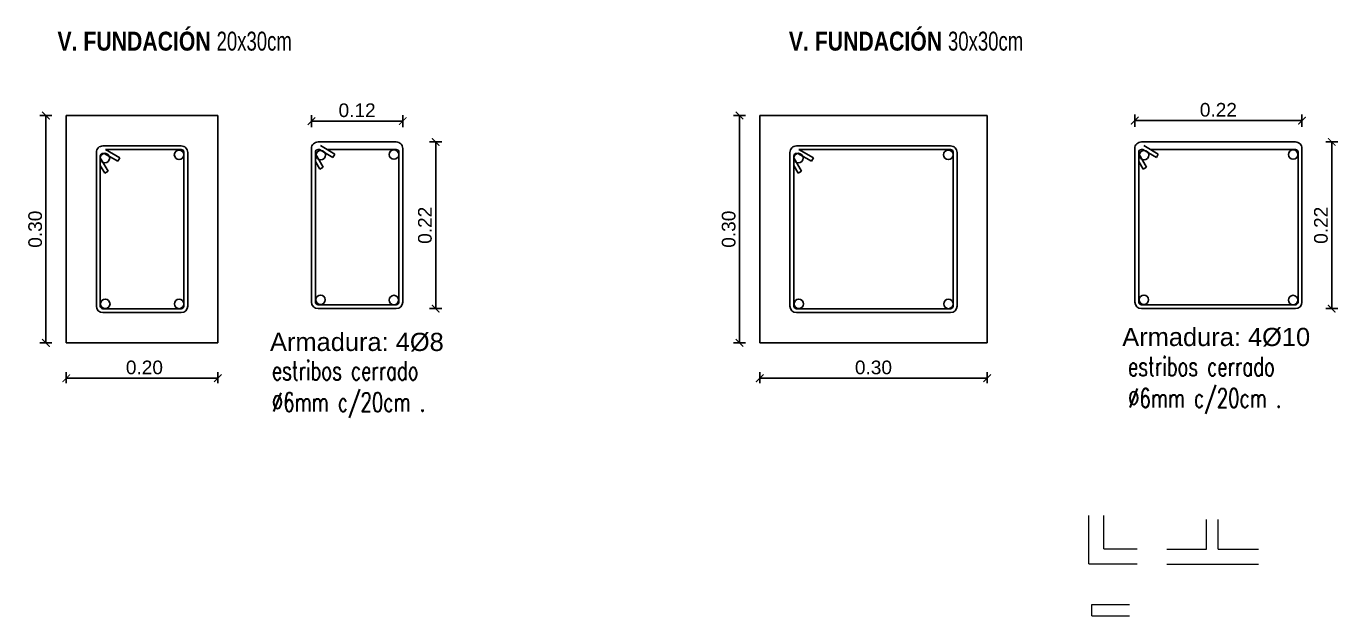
# Model space of a CAD drawing. Header units: millimetres. Extents: x 167 to 343, y -139 to 78.
# Drawn here: x 279.99 to 297.29, y -110.08 to -102.29 of the extents above; entities that cross this region are included whole.
import ezdxf

# ---------------------------------------------------------------- set-up
doc = ezdxf.new("R2010")
doc.units = ezdxf.units.MM
doc.header["$LTSCALE"] = 0.1
doc.header["$MEASUREMENT"] = 0
doc.header["$PDMODE"] = 3
doc.header["$PDSIZE"] = 0.1
doc.layers.get('DEFPOINTS').update_dxf_attribs({"color": 1})
for name, color, linetype in [('00-muros-a', 2, 'Continuous'), ('armadura', 10, 'Continuous'), ('Cotas', 1, 'Continuous')]:
    doc.layers.add(name, color=color, linetype=linetype)
doc.layers.add('CONT_MURO', color=3, linetype='Continuous', lineweight=0)
doc.layers.add('referencias', color=1, linetype='Continuous', lineweight=5)
doc.styles.add('ARIAL', font='arial.ttf', dxfattribs={"height": 0.18})
doc.styles.add('COTAS', font='ROMANS.shx', dxfattribs={"width": 0.7})
doc.dimstyles.new('100', dxfattribs={"dimtxt": 0.2, "dimasz": 0.1, "dimexe": 0.08, "dimexo": 0, "dimgap": 0.05, "dimtad": 1, "dimzin": 1, "dimtxsty": 'ARIAL', "dimblk": 'ARCHTICK', "dimcen": 2.5, "dimadec": 0, "dimazin": 0, "dimtfac": 1, "dimtix": 1, "dimtmove": 0, "dimatfit": 3, "dimfxl": 0.08, "dimfxlon": 1, "dimarcsym": 0})

# ---------------------------------------------------------------- blocks, each defined once
blk = doc.blocks.new('_ARCHTICK')
at = {"color": 0, "linetype": 'ByBlock', "const_width": 0.15}
blk.add_lwpolyline([(-0.5, -0.5), (0.5, 0.5)], dxfattribs=at)
blk = doc.blocks.new('*D340')
at = {"layer": 'Cotas', "color": 0, "lineweight": -2, "transparency": 16777216}
for p, q in [((280.518, -107.007), (280.518, -106.86)), ((282.518, -107.007), (282.518, -106.86)), ((282.518, -106.94), (280.518, -106.94))]:
    blk.add_line(p, q, dxfattribs=at)
at = {"layer": 'DEFPOINTS', "color": 0, "transparency": 16777216}
for p in [(280.518, -106.94), (280.518, -107.007), (282.518, -107.007)]:
    blk.add_point(p, dxfattribs=at)
at = {"layer": 'Cotas', "color": 0, "lineweight": -2, "transparency": 16777216, "xscale": 0.1, "yscale": 0.1, "zscale": 0.1, "rotation": 180}
blk.add_blockref('_ARCHTICK', (280.518, -106.94), dxfattribs=at)
at = {"layer": 'Cotas', "color": 0, "lineweight": -2, "transparency": 16777216, "xscale": 0.1, "yscale": 0.1, "zscale": 0.1}
blk.add_blockref('_ARCHTICK', (282.518, -106.94), dxfattribs=at)
at = {"layer": 'Cotas', "color": 0, "transparency": 16777216, "insert": (281.549, -106.798), "char_height": 0.18, "attachment_point": 5, "style": 'ARIAL'}
blk.add_mtext('0.20', dxfattribs=at)
blk = doc.blocks.new('*D341')
at = {"layer": 'Cotas', "color": 0, "lineweight": -2, "transparency": 16777216}
for p, q in [((280.33, -103.473), (280.17, -103.473)), ((280.25, -103.473), (280.25, -106.473)), ((280.33, -106.473), (280.17, -106.473))]:
    blk.add_line(p, q, dxfattribs=at)
at = {"layer": 'DEFPOINTS', "color": 0, "transparency": 16777216}
for p in [(281.116, -103.473), (280.25, -106.473), (281.116, -106.473)]:
    blk.add_point(p, dxfattribs=at)
at = {"layer": 'Cotas', "color": 0, "lineweight": -2, "transparency": 16777216, "xscale": 0.1, "yscale": 0.1, "zscale": 0.1}
for p, rotation in [((280.25, -103.473), 90), ((280.25, -106.473), 270)]:
    blk.add_blockref('_ARCHTICK', p, dxfattribs=dict(at, rotation=rotation))
at = {"layer": 'Cotas', "color": 0, "transparency": 16777216, "insert": (280.109, -104.973), "char_height": 0.18, "attachment_point": 5, "rotation": 90, "style": 'ARIAL'}
blk.add_mtext('0.30', dxfattribs=at)
blk = doc.blocks.new('*D338')
at = {"layer": 'Cotas', "color": 0, "lineweight": -2, "transparency": 16777216}
for p, q in [((289.664, -107.007), (289.664, -106.86)), ((292.664, -107.007), (292.664, -106.86)), ((292.664, -106.94), (289.664, -106.94))]:
    blk.add_line(p, q, dxfattribs=at)
at = {"layer": 'DEFPOINTS', "color": 0, "transparency": 16777216}
for p in [(289.664, -106.94), (289.664, -107.007), (292.664, -107.007)]:
    blk.add_point(p, dxfattribs=at)
at = {"layer": 'Cotas', "color": 0, "lineweight": -2, "transparency": 16777216, "xscale": 0.1, "yscale": 0.1, "zscale": 0.1, "rotation": 180}
blk.add_blockref('_ARCHTICK', (289.664, -106.94), dxfattribs=at)
at = {"layer": 'Cotas', "color": 0, "lineweight": -2, "transparency": 16777216, "xscale": 0.1, "yscale": 0.1, "zscale": 0.1}
blk.add_blockref('_ARCHTICK', (292.664, -106.94), dxfattribs=at)
at = {"layer": 'Cotas', "color": 0, "transparency": 16777216, "insert": (291.164, -106.798), "char_height": 0.18, "attachment_point": 5, "style": 'ARIAL'}
blk.add_mtext('0.30', dxfattribs=at)
blk = doc.blocks.new('*D339')
at = {"layer": 'Cotas', "color": 0, "lineweight": -2, "transparency": 16777216}
for p, q in [((289.477, -103.473), (289.317, -103.473)), ((289.397, -103.473), (289.397, -106.473)), ((289.477, -106.473), (289.317, -106.473))]:
    blk.add_line(p, q, dxfattribs=at)
at = {"layer": 'DEFPOINTS', "color": 0, "transparency": 16777216}
for p in [(290.262, -103.473), (289.397, -106.473), (290.262, -106.473)]:
    blk.add_point(p, dxfattribs=at)
at = {"layer": 'Cotas', "color": 0, "lineweight": -2, "transparency": 16777216, "xscale": 0.1, "yscale": 0.1, "zscale": 0.1}
for p, rotation in [((289.397, -103.473), 90), ((289.397, -106.473), 270)]:
    blk.add_blockref('_ARCHTICK', p, dxfattribs=dict(at, rotation=rotation))
at = {"layer": 'Cotas', "color": 0, "transparency": 16777216, "insert": (289.255, -104.973), "char_height": 0.18, "attachment_point": 5, "rotation": 90, "style": 'ARIAL'}
blk.add_mtext('0.30', dxfattribs=at)
blk = doc.blocks.new('*D344')
at = {"layer": 'Cotas', "color": 0, "lineweight": -2, "transparency": 16777216}
for p, q in [((294.611, -103.62), (294.611, -103.46)), ((294.611, -103.54), (296.815, -103.54)), ((296.815, -103.62), (296.815, -103.46))]:
    blk.add_line(p, q, dxfattribs=at)
at = {"layer": 'DEFPOINTS', "color": 0, "transparency": 16777216}
for p in [(296.815, -103.54), (294.611, -104.94), (296.815, -104.94)]:
    blk.add_point(p, dxfattribs=at)
at = {"layer": 'Cotas', "color": 0, "lineweight": -2, "transparency": 16777216, "xscale": 0.1, "yscale": 0.1, "zscale": 0.1, "rotation": 180}
blk.add_blockref('_ARCHTICK', (294.611, -103.54), dxfattribs=at)
at = {"layer": 'Cotas', "color": 0, "lineweight": -2, "transparency": 16777216, "xscale": 0.1, "yscale": 0.1, "zscale": 0.1}
blk.add_blockref('_ARCHTICK', (296.815, -103.54), dxfattribs=at)
at = {"layer": 'Cotas', "color": 0, "transparency": 16777216, "insert": (295.713, -103.398), "char_height": 0.18, "attachment_point": 5, "style": 'ARIAL'}
blk.add_mtext('0.22', dxfattribs=at)
blk = doc.blocks.new('*D345')
at = {"layer": 'Cotas', "color": 0, "lineweight": -2, "transparency": 16777216}
for p, q in [((297.128, -103.821), (297.288, -103.821)), ((297.208, -103.821), (297.208, -106.021)), ((297.128, -106.021), (297.288, -106.021))]:
    blk.add_line(p, q, dxfattribs=at)
at = {"layer": 'DEFPOINTS', "color": 0, "transparency": 16777216}
for p in [(296.569, -103.821), (296.569, -106.021), (297.208, -106.021)]:
    blk.add_point(p, dxfattribs=at)
at = {"layer": 'Cotas', "color": 0, "lineweight": -2, "transparency": 16777216, "xscale": 0.1, "yscale": 0.1, "zscale": 0.1}
for p, rotation in [((297.208, -103.821), 90), ((297.208, -106.021), 270)]:
    blk.add_blockref('_ARCHTICK', p, dxfattribs=dict(at, rotation=rotation))
at = {"layer": 'Cotas', "color": 0, "transparency": 16777216, "insert": (297.066, -104.921), "char_height": 0.18, "attachment_point": 5, "rotation": 90, "style": 'ARIAL'}
blk.add_mtext('0.22', dxfattribs=at)
blk = doc.blocks.new('*D346')
at = {"layer": 'Cotas', "color": 0, "lineweight": -2, "transparency": 16777216}
for p, q in [((283.752, -103.626), (283.752, -103.466)), ((283.752, -103.546), (284.956, -103.546)), ((284.956, -103.626), (284.956, -103.466))]:
    blk.add_line(p, q, dxfattribs=at)
at = {"layer": 'DEFPOINTS', "color": 0, "transparency": 16777216}
for p in [(284.956, -103.546), (283.752, -104.301), (284.956, -104.301)]:
    blk.add_point(p, dxfattribs=at)
at = {"layer": 'Cotas', "color": 0, "lineweight": -2, "transparency": 16777216, "xscale": 0.1, "yscale": 0.1, "zscale": 0.1, "rotation": 180}
blk.add_blockref('_ARCHTICK', (283.752, -103.546), dxfattribs=at)
at = {"layer": 'Cotas', "color": 0, "lineweight": -2, "transparency": 16777216, "xscale": 0.1, "yscale": 0.1, "zscale": 0.1}
blk.add_blockref('_ARCHTICK', (284.956, -103.546), dxfattribs=at)
at = {"layer": 'Cotas', "color": 0, "transparency": 16777216, "insert": (284.354, -103.404), "char_height": 0.18, "attachment_point": 5, "style": 'ARIAL'}
blk.add_mtext('0.12', dxfattribs=at)
blk = doc.blocks.new('*D347')
at = {"layer": 'Cotas', "color": 0, "lineweight": -2, "transparency": 16777216}
for p, q in [((285.311, -103.821), (285.471, -103.821)), ((285.391, -103.821), (285.391, -106.021)), ((285.311, -106.021), (285.471, -106.021))]:
    blk.add_line(p, q, dxfattribs=at)
at = {"layer": 'DEFPOINTS', "color": 0, "transparency": 16777216}
for p in [(284.489, -103.821), (284.489, -106.021), (285.391, -106.021)]:
    blk.add_point(p, dxfattribs=at)
at = {"layer": 'Cotas', "color": 0, "lineweight": -2, "transparency": 16777216, "xscale": 0.1, "yscale": 0.1, "zscale": 0.1}
for p, rotation in [((285.391, -103.821), 90), ((285.391, -106.021), 270)]:
    blk.add_blockref('_ARCHTICK', p, dxfattribs=dict(at, rotation=rotation))
at = {"layer": 'Cotas', "color": 0, "transparency": 16777216, "insert": (285.249, -104.921), "char_height": 0.18, "attachment_point": 5, "rotation": 90, "style": 'ARIAL'}
blk.add_mtext('0.22', dxfattribs=at)

msp = doc.modelspace()

# ---------------------------------------------------------------- linework, layer by layer
at = {"layer": '00-muros-a'}
for p, q in [((282.5181, -103.4733), (280.5181, -103.4733)), ((280.5181, -106.4733), (280.5181, -103.4733)), ((282.5181, -103.4733), (282.5181, -106.4733)), ((292.6642, -103.4733), (289.6642, -103.4733)), ((289.6642, -106.4733), (289.6642, -103.4733)), ((292.6642, -103.4733), (292.6642, -106.4733)), ((282.5181, -106.4733), (280.5181, -106.4733)), ((292.6642, -106.4733), (289.6642, -106.4733))]:
    msp.add_line(p, q, dxfattribs=at)
at = {"layer": 'armadura'}
for p, q in [((282.0341, -103.9218), (281.0339, -103.9217, 3.0511)), ((281.0339, -103.9217, 3.0511), (281.2256, -104.0324, 3.0511)), ((284.0361, -104.0252, 3.0511), (283.8564, -103.9214, 3.0511)), ((283.8702, -103.8698, 3.0511), (284.0619, -103.9805, 3.0511)), ((292.1802, -103.9218), (290.18, -103.9217, 3.0511)), ((290.18, -103.9217, 3.0511), (290.3716, -104.0324, 3.0511)), ((294.8948, -104.0252, 3.0511), (294.7152, -103.9214, 3.0511)), ((294.729, -103.8698, 3.0511), (294.9206, -103.9805, 3.0511)), ((281.0702, -104.2066, 3.0511), (280.9677, -104.0291, 3.0511)), ((281.1998, -104.077, 3.0511), (281.0201, -103.9733, 3.0511)), ((281.2256, -104.0324, 3.0511), (281.1998, -104.077, 3.0511)), ((283.9065, -104.1547, 3.0511), (283.8041, -103.9772, 3.0511)), ((283.8041, -104.0804, 3.0511), (283.8619, -104.1805, 3.0511)), ((284.0619, -103.9805, 3.0511), (284.0361, -104.0252, 3.0511)), ((290.2163, -104.2066, 3.0511), (290.1138, -104.0291, 3.0511)), ((290.3458, -104.077, 3.0511), (290.1662, -103.9733, 3.0511)), ((290.3716, -104.0324, 3.0511), (290.3458, -104.077, 3.0511)), ((294.7653, -104.1547, 3.0511), (294.6628, -103.9772, 3.0511)), ((294.6628, -104.0804, 3.0511), (294.7206, -104.1805, 3.0511)), ((294.9206, -103.9805, 3.0511), (294.8948, -104.0252, 3.0511)), ((280.9677, -104.1323, 3.0511), (281.0255, -104.2324, 3.0511)), ((281.0255, -104.2324, 3.0511), (281.0702, -104.2066, 3.0511)), ((283.8619, -104.1805, 3.0511), (283.9065, -104.1547, 3.0511)), ((290.1138, -104.1323, 3.0511), (290.1716, -104.2324, 3.0511)), ((290.1716, -104.2324, 3.0511), (290.2163, -104.2066, 3.0511)), ((294.7206, -104.1805, 3.0511), (294.7653, -104.1547, 3.0511)), ((280.9161, -105.9873), (280.9161, -104.5393)), ((282.1201, -104.5393), (282.1201, -105.9873)), ((283.7525, -105.9354), (283.7525, -104.4874)), ((284.9565, -104.4874), (284.9565, -105.9354)), ((290.0622, -105.9873), (290.0622, -104.5393)), ((292.2662, -104.5393), (292.2662, -105.9873)), ((294.6112, -105.9354), (294.6112, -104.4874)), ((296.8152, -104.4874), (296.8152, -105.9354)), ((284.8705, -106.0214), (283.8385, -106.0214)), ((296.7292, -106.0214), (294.6972, -106.0214)), ((282.0341, -106.0733), (281.0021, -106.0733)), ((292.1802, -106.0733), (290.1482, -106.0733))]:
    msp.add_line(p, q, dxfattribs=at)
for points in [[(280.9161, -104.5393), (280.9161, -103.9593, -0.4142136), (281.0021, -103.8733), (282.0341, -103.8733, -0.4142136), (282.1201, -103.9593), (282.1201, -104.5393)], [(281.1233, -103.9218), (282.0341, -103.9218, -0.4142136), (282.0685, -103.9562), (282.0685, -105.0086)], [(283.7525, -104.4874), (283.7525, -103.9074, -0.4142136), (283.8385, -103.8214), (284.8705, -103.8214, -0.4142136), (284.9565, -103.9074), (284.9565, -104.4874)], [(283.8041, -104.9404), (283.8041, -103.9558, -0.4142136), (283.8385, -103.9214), (283.8564, -103.9214)], [(283.9596, -103.9214), (284.8705, -103.9214, -0.4142136), (284.9049, -103.9558), (284.9049, -104.9404)], [(290.0622, -104.5393), (290.0622, -103.9593, -0.4142136), (290.1482, -103.8733), (292.1802, -103.8733, -0.4142136), (292.2662, -103.9593), (292.2662, -104.5393)], [(290.2694, -103.9218), (292.1802, -103.9218, -0.4142136), (292.2146, -103.9562), (292.2146, -105.0086)], [(294.6112, -104.4874), (294.6112, -103.9074, -0.4142136), (294.6972, -103.8214), (296.7292, -103.8214, -0.4142136), (296.8152, -103.9074), (296.8152, -104.4874)], [(294.6628, -104.9404), (294.6628, -103.9558, -0.4142136), (294.6972, -103.9214), (294.7152, -103.9214)], [(294.8184, -103.9214), (296.7292, -103.9214, -0.4142136), (296.7636, -103.9558), (296.7636, -104.9404)], [(280.9677, -104.9923), (280.9677, -104.0077, -0.4142136), (281.0021, -103.9733), (281.0201, -103.9733)], [(290.1138, -104.9923), (290.1138, -104.0077, -0.4142136), (290.1482, -103.9733), (290.1662, -103.9733)], [(282.0685, -104.9923), (282.0685, -105.9873, -0.4142136), (282.0341, -106.0217), (281.0021, -106.0217, -0.4142136), (280.9677, -105.9873), (280.9677, -104.9923)], [(284.9049, -104.9404), (284.9049, -105.9354, -0.4142136), (284.8705, -105.9698), (283.8385, -105.9698, -0.4142136), (283.8041, -105.9354), (283.8041, -104.9404)], [(292.2146, -104.9923), (292.2146, -105.9873, -0.4142136), (292.1802, -106.0217), (290.1482, -106.0217, -0.4142136), (290.1138, -105.9873), (290.1138, -104.9923)], [(296.7636, -104.9404), (296.7636, -105.9354, -0.4142136), (296.7292, -105.9698), (294.6972, -105.9698, -0.4142136), (294.6628, -105.9354), (294.6628, -104.9404)]]:
    msp.add_lwpolyline(points, format="xyb", dxfattribs=at)
for centre in [(282.0055, -103.9907), (283.8744, -103.9944), (284.8405, -103.9879), (292.1516, -103.9907), (294.7332, -103.9944), (296.6993, -103.9879), (281.0286, -104.0337), (290.1747, -104.0337), (283.8716, -105.9037), (284.8392, -105.9077), (294.7303, -105.9037), (296.698, -105.9077), (281.033, -105.9584), (282.0063, -105.9597), (290.1791, -105.9584), (292.1524, -105.9597)]:
    msp.add_circle(centre, 0.0623, dxfattribs=at)
for centre, start, end in [((281.0021, -105.9873), 180, 270), ((282.0341, -105.9873), 270, 0), ((283.8385, -105.9354), 180, 270), ((284.8705, -105.9354), 270, 0), ((290.1482, -105.9873), 180, 270), ((292.1802, -105.9873), 270, 0), ((294.6972, -105.9354), 180, 270), ((296.7292, -105.9354), 270, 0)]:
    msp.add_arc(centre, 0.086, start, end, dxfattribs=at)
at = {"layer": 'CONT_MURO'}
for p, q in [((294.0042, -109.3896), (294.0042, -108.75)), ((294.2041, -109.1897), (294.2041, -108.75)), ((295.5584, -109.195), (295.5584, -108.8053)), ((295.7084, -109.195), (295.7084, -108.8053)), ((294.2041, -109.1897), (294.6438, -109.1897)), ((295.0334, -109.195), (295.5584, -109.195)), ((295.7084, -109.195), (296.2434, -109.195)), ((294.0042, -109.3896), (294.6414, -109.3896)), ((295.0334, -109.395), (296.2434, -109.395)), ((294.0422, -110.0752), (294.0422, -109.9252)), ((294.0422, -109.9252), (294.5422, -109.9252)), ((294.0422, -110.0752), (294.5422, -110.0752))]:
    msp.add_line(p, q, dxfattribs=at)

# ---------------------------------------------------------------- texts
at = {"layer": 'referencias', "style": 'ARIAL'}
for s, p in [('Armadura: 4%%C8', (283.2055, -106.5804)), ('Armadura: 4%%C10', (294.4453, -106.5149))]:
    msp.add_text(s, height=0.24, dxfattribs=at).set_placement(p)
at = {"layer": 'referencias', "color": 2, "char_height": 0.25, "width": 5.447686, "attachment_point": 1, "style": 'COTAS'}
for s, insert in [('{\\fArial Black|b0|i0|c0|p34;\\C256;V. FUNDACIÓN \\fSwis721 BdOul BT|b0|i0|c0|p82;20x30cm}', (280.4024, -102.3658)), ('{\\fArial Black|b0|i0|c0|p34;\\C256;V. FUNDACIÓN \\fSwis721 BdOul BT|b0|i0|c0|p82;30x30cm}', (290.0485, -102.3658))]:
    msp.add_mtext(s, dxfattribs=dict(at, insert=insert))
at = {"layer": 'referencias', "color": 2, "char_height": 0.25, "attachment_point": 1, "style": 'COTAS'}
for insert in [(283.2293, -106.7136), (294.5218, -106.6593)]:
    msp.add_mtext('{\\C256;estribos cerrado\\P%%C6mm c/20cm .}', dxfattribs=dict(at, insert=insert))

# ---------------------------------------------------------------- dimensions: what is measured, and where the dimension line sits
at = {"layer": 'Cotas'}
for base, p1, p2, angle, text, picture, middle in [((280.2505, -106.4733), (281.1157, -103.4733), (281.1157, -106.4733), 90, '0.30', '*D341', (280.2505, -104.9733)), ((289.3966, -106.4733), (290.2617, -103.4733), (290.2617, -106.4733), 90, '0.30', '*D339', (289.3966, -104.9733)), ((280.5181, -106.9396), (282.5181, -107.0065), (280.5181, -107.0065), 180, '0.20', '*D340', (281.5491, -106.9396)), ((289.6642, -106.9396), (292.6642, -107.0065), (289.6642, -107.0065), 180, '0.30', '*D338', (291.1642, -106.9396))]:
    dim = msp.add_linear_dim(base=base, p1=p1, p2=p2, angle=angle, text=text, dimstyle='100', dxfattribs=at)
    dim.commit()
    dim.dimension.update_dxf_attribs({"geometry": picture, "text_midpoint": middle, "dimtype": 160})
for base, p1, p2, text, picture, middle in [((284.9565, -103.5462), (283.7525, -104.3007), (284.9565, -104.3007), '0.12', '*D346', (284.3545, -103.4043)), ((296.8152, -103.5399), (294.6112, -104.9404), (296.8152, -104.9404), '0.22', '*D344', (295.7132, -103.398))]:
    dim = msp.add_linear_dim(base=base, p1=p1, p2=p2, text=text, dimstyle='100', dxfattribs=at)
    dim.commit()
    dim.dimension.update_dxf_attribs({"geometry": picture, "text_midpoint": middle})
for base, p1, p2, picture, middle in [((285.3908, -106.0214), (284.4893, -103.8214), (284.4893, -106.0214), '*D347', (285.2489, -104.9214)), ((297.2076, -106.0214), (296.5685, -103.8214), (296.5685, -106.0214), '*D345', (297.0657, -104.9214))]:
    dim = msp.add_linear_dim(base=base, p1=p1, p2=p2, angle=90, text='0.22', dimstyle='100', dxfattribs=at)
    dim.commit()
    dim.dimension.update_dxf_attribs({"geometry": picture, "text_midpoint": middle})

doc.saveas('drawing.dxf')
